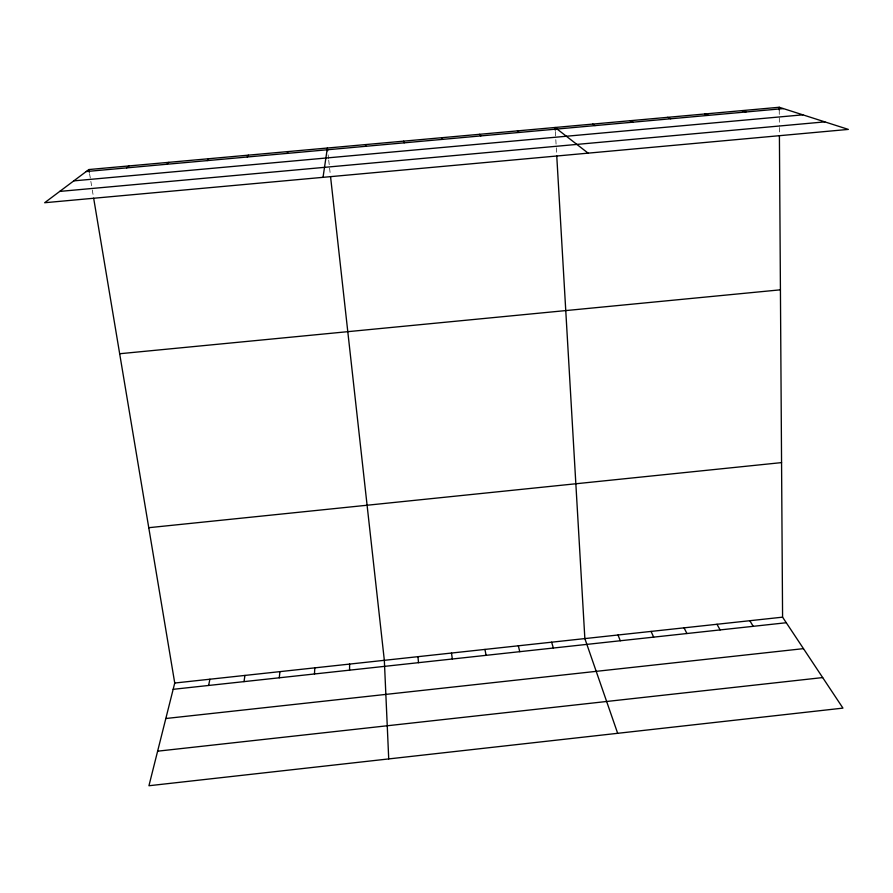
<?xml version="1.0" encoding="UTF-8"?>
<svg xmlns="http://www.w3.org/2000/svg" width="893" height="893" viewBox="0 0 893 893"><rect width="100%" height="100%" fill="white"/><g stroke="black" fill="none" stroke-linecap="round" stroke-linejoin="round"><path stroke-width="0.67" stroke-dasharray="4.46 3.35" d="M89.557 173.633L92.068 188.624M92.292 189.986L93.43 196.795M328.122 154.824L328.579 158.898M328.724 160.249L330.388 175.184M555.334 131.539L555.725 138.315M555.814 139.665L556.205 146.43M556.283 147.792L556.674 154.556M779.243 109.962L779.355 126.147M779.366 127.498L779.41 134.251"/><path stroke-width="1.34" d="M349.576 670.163L349.609 664.079M314.47 673.969L314.805 667.852M279.275 677.787L279.922 671.636M323.032 177.327L327.363 148.026L327.675 150.75M243.99 681.627L244.95 675.432M208.616 685.467L209.888 679.227M93.653 198.157L174.738 683.033L148.941 785.74L842.947 708.116L782.581 617.163L779.41 135.591M287.245 153.395L287.892 151.587M247.261 157.001L248.31 155.159M207.165 160.617L208.616 158.742M166.969 164.245L168.81 162.336M126.65 167.884L128.905 165.942M88.876 169.547L44.65 202.733L848.35 129.407L779.232 107.26L88.876 169.547L89.333 172.271M157.626 751.18L822.676 677.575M174.738 683.033L782.581 617.163M173.164 689.318L786.275 622.734M165.83 718.508L803.466 648.642M148.763 527.696L781.565 462.607M119.673 353.74L780.426 289.823M86.219 171.534L783.395 108.6M73.795 180.866L802.863 114.829M59.731 191.415L824.842 121.872M742.116 110.609L745.923 111.982M704.912 113.969L708.361 115.364M667.607 117.329L670.699 118.769M630.201 120.711L632.925 122.185M592.706 124.094L595.062 125.6M588.13 153.149L555.1 127.487L555.256 130.188M517.393 130.88L519.012 132.465M479.597 134.296L480.836 135.915M749.819 620.713L753.234 626.328M716.979 624.274L720.115 629.922M441.689 137.712L442.56 139.364M684.06 627.835L686.929 633.528M651.075 631.418L653.654 637.144M618.001 635.001L620.3 640.761M617.666 733.309L584.859 638.584L556.752 155.907M551.628 642.19L553.359 648.028M403.681 141.15L404.183 142.835M518.331 645.795L519.759 651.678M484.944 649.412L486.093 655.339M451.49 653.04L452.338 659.001M330.544 176.546L384.336 660.318L388.723 758.916M417.946 656.679L418.516 662.673M365.572 144.588L365.695 146.307M779.232 107.26L779.243 109.962"/></g></svg>
